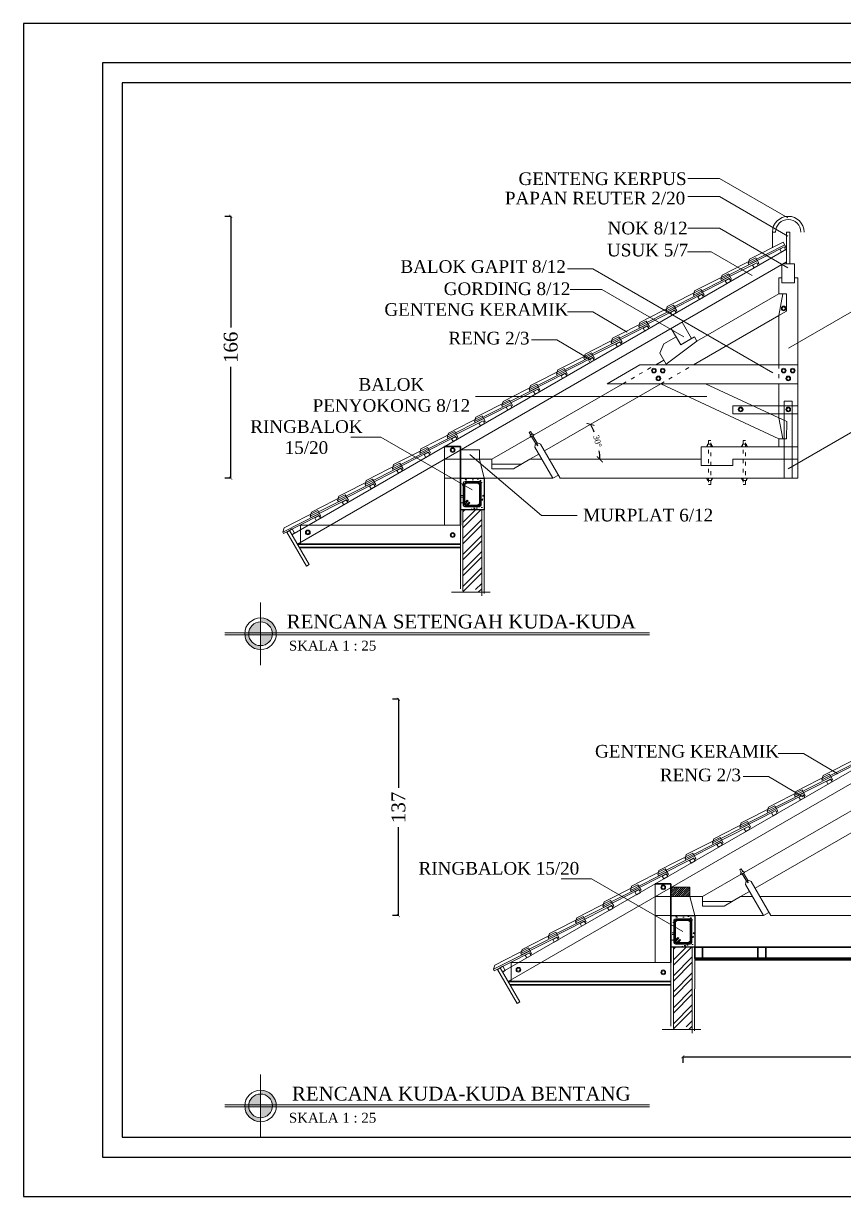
# Model space of a CAD drawing. Header units: millimetres. Extents: x -12161372 to 46643, y -9506984 to 15358.
# Drawn here: x 20638 to 22714, y -2444 to 526 of the extents above; entities that cross this region are included whole.
import ezdxf

# ---------------------------------------------------------------- set-up
doc = ezdxf.new("R2010")
doc.units = ezdxf.units.MM
doc.linetypes.add('ACAD_ISO03W100', pattern=[30, 12, -18])
doc.linetypes.add('ACAD_ISO10W100', pattern=[18, 12, -3, 0, -3])
for name, color, linetype, lineweight in [('atap', 220, 'Continuous', 0), ('dimensi', 50, 'Continuous', 5), ('dinding', 110, 'Continuous', 9), ('garis potongan', 3, 'ACAD_ISO10W100', 18), ('hatch', 7, 'Continuous', 5), ('kuda kuda', 7, 'Continuous', 30), ('Normalisasi', 7, 'Continuous', 0), ('plafond', 7, 'Continuous', 30), ('teks', 255, 'Continuous', 5)]:
    doc.layers.add(name, color=color, linetype=linetype, lineweight=lineweight)
doc.layers.add('balok', color=7, linetype='Continuous')
doc.layers.add('sloof', color=7, linetype='Continuous')
doc.styles.add('teks1', font='times.ttf', dxfattribs={"height": 35})
doc.styles.add('teks2', font='times.ttf', dxfattribs={"height": 15})
doc.styles.add('teks3', font='times.ttf', dxfattribs={"height": 25})
doc.styles.add('teks4', font='times.ttf', dxfattribs={"height": 8})
doc.linetypes.add('ZIGZAG', pattern='A,0.00254,-5.08,[131,ltypeshp.shx,S=5.08,R=0,X=-5.08,Y=0],-10.16,[131,ltypeshp.shx,S=5.08,R=180,X=5.08,Y=0],-5.08', length=20.32254)
doc.dimstyles.new('dimensi1', dxfattribs={"dimtxt": 35, "dimasz": 8, "dimexe": 15, "dimexo": 20, "dimgap": 15, "dimtad": 0, "dimdec": 0, "dimlfac": 0.25, "dimzin": 0, "dimdsep": 46, "dimtxsty": 'teks1', "dimblk": 'ARCHTICK', "dimcen": 0.09, "dimadec": 0, "dimazin": 0, "dimtfac": 1, "dimtdec": 0, "dimtix": 1, "dimtofl": 0, "dimtmove": 0, "dimatfit": 3, "dimldrblk": 'ARCHTICK', "dimfxl": 1, "dimfxlon": 1, "dimtolj": 1, "dimtzin": 0, "dimarcsym": 0})
doc.dimstyles.new('dimensi2', dxfattribs={"dimtxt": 15, "dimasz": 15, "dimexe": 10, "dimexo": 20, "dimgap": 10, "dimtad": 0, "dimdec": 0, "dimzin": 0, "dimdsep": 46, "dimtxsty": 'teks2', "dimblk": 'ARCHTICK', "dimcen": 0.09, "dimadec": 0, "dimazin": 0, "dimtfac": 1, "dimtdec": 0, "dimtix": 1, "dimtofl": 0, "dimtmove": 0, "dimatfit": 3, "dimldrblk": 'ARCHTICK', "dimfxl": 1, "dimfxlon": 1, "dimtolj": 1, "dimtzin": 0, "dimarcsym": 0})

# ---------------------------------------------------------------- blocks, each defined once
blk = doc.blocks.new('_ArchTick')
at = {"color": 0, "linetype": 'ByBlock', "const_width": 0.15}
blk.add_lwpolyline([(-0.5, -0.5), (0.5, 0.5)], dxfattribs=at)
blk = doc.blocks.new('*D573')
at = {"layer": 'Defpoints', "color": 0, "ltscale": 0.8, "transparency": 16777216}
for p in [(22307.3, -1732.8), (23507.3, -1732.8), (23507.3, -2090.3)]:
    blk.add_point(p, dxfattribs=at)
at = {"layer": 'dimensi', "color": 0, "lineweight": -2, "ltscale": 0.8, "transparency": 16777216}
for p, q in [((22307.3, -2089.3), (22307.3, -2105.3)), ((22307.3, -2090.3), (22855.5, -2090.3)), ((23507.3, -2090.3), (22959.1, -2090.3)), ((23507.3, -2089.3), (23507.3, -2105.3))]:
    blk.add_line(p, q, dxfattribs=at)
at = {"layer": 'dimensi', "color": 0, "lineweight": -2, "ltscale": 0.8, "transparency": 16777216, "xscale": 8, "yscale": 8, "zscale": 8, "rotation": 180}
blk.add_blockref('_ArchTick', (22307.3, -2090.3), dxfattribs=at)
at = {"layer": 'dimensi', "color": 0, "lineweight": -2, "ltscale": 0.8, "transparency": 16777216, "xscale": 8, "yscale": 8, "zscale": 8}
blk.add_blockref('_ArchTick', (23507.3, -2090.3), dxfattribs=at)
at = {"layer": 'dimensi', "color": 0, "ltscale": 0.8, "transparency": 16777216, "insert": (22907.3, -2090.3), "char_height": 35, "attachment_point": 5, "style": 'teks1'}
blk.add_mtext('\\A1;300', dxfattribs=at)
blk = doc.blocks.new('*D574')
at = {"layer": 'Defpoints', "color": 0, "ltscale": 0.8, "transparency": 16777216}
for p in [(21587.5, -1185.2), (22907.3, -1185.2), (22277.3, -1732.8)]:
    blk.add_point(p, dxfattribs=at)
at = {"layer": 'dimensi', "color": 0, "lineweight": -2, "ltscale": 0.8, "transparency": 16777216}
for p, q in [((21588.5, -1185.2), (21572.5, -1185.2)), ((21587.5, -1185.2), (21587.5, -1409.4)), ((21587.5, -1732.8), (21587.5, -1508.6)), ((21588.5, -1732.8), (21572.5, -1732.8))]:
    blk.add_line(p, q, dxfattribs=at)
at = {"layer": 'dimensi', "color": 0, "lineweight": -2, "ltscale": 0.8, "transparency": 16777216, "xscale": 8, "yscale": 8, "zscale": 8}
for p, rotation in [((21587.5, -1185.2), 90), ((21587.5, -1732.8), 270)]:
    blk.add_blockref('_ArchTick', p, dxfattribs=dict(at, rotation=rotation))
at = {"layer": 'dimensi', "color": 0, "ltscale": 0.8, "transparency": 16777216, "insert": (21587.5, -1459), "char_height": 35, "attachment_point": 5, "rotation": 90, "style": 'teks1'}
blk.add_mtext('\\A1;137', dxfattribs=at)
blk = doc.blocks.new('*D576')
at = {"layer": 'balok', "color": 0, "lineweight": -2, "ltscale": 0.8, "transparency": 16777216}
for p, q in [((21163.8, 37.5), (21147.8, 37.5)), ((21162.8, 37.5), (21162.8, -244.3)), ((21162.8, -625.6), (21162.8, -343.8)), ((21163.8, -625.6), (21147.8, -625.6))]:
    blk.add_line(p, q, dxfattribs=at)
at = {"layer": 'Defpoints', "color": 0, "ltscale": 0.8, "transparency": 16777216}
for p in [(21162.8, 37.5), (22574.1, 37.5), (21804.1, -625.6)]:
    blk.add_point(p, dxfattribs=at)
at = {"layer": 'balok', "color": 0, "lineweight": -2, "ltscale": 0.8, "transparency": 16777216, "xscale": 8, "yscale": 8, "zscale": 8}
for p, rotation in [((21162.8, 37.5), 90), ((21162.8, -625.6), 270)]:
    blk.add_blockref('_ArchTick', p, dxfattribs=dict(at, rotation=rotation))
at = {"layer": 'balok', "color": 0, "ltscale": 0.8, "transparency": 16777216, "insert": (21162.8, -294.1), "char_height": 35, "attachment_point": 5, "rotation": 90, "style": 'teks1'}
blk.add_mtext('\\A1;166', dxfattribs=at)
blk = doc.blocks.new('*D572')
at = {"layer": 'atap', "color": 0, "lineweight": -2, "ltscale": 0.8, "transparency": 16777216}
for start, end in [(22.9457, 30), (0, 7.0543)]:
    blk.add_arc((21920.1, -577.6), 177.1, start, end, dxfattribs=at)
at = {"layer": 'Defpoints', "color": 0, "ltscale": 0.8, "transparency": 16777216}
for p in [(22251.4, -386.4), (21956.9, -556.4), (22094.5, -546.9), (21969.1, -577.6), (22354.1, -577.6)]:
    blk.add_point(p, dxfattribs=at)
at = {"layer": 'atap', "color": 0, "lineweight": -2, "ltscale": 0.8, "transparency": 16777216, "xscale": 15, "yscale": 15, "zscale": 15}
for p, rotation in [((22073.5, -489.1), 120.0000000000049), ((22097.2, -577.6), 270.0000000000001)]:
    blk.add_blockref('_ArchTick', p, dxfattribs=dict(at, rotation=rotation))
at = {"layer": 'atap', "color": 0, "ltscale": 0.8, "transparency": 16777216, "insert": (22091.2, -531.8), "char_height": 15, "attachment_point": 5, "rotation": 285, "style": 'teks2'}
blk.add_mtext('\\A1;30°', dxfattribs=at)

msp = doc.modelspace()

# ---------------------------------------------------------------- hatches: boundary and pattern name
at = {"layer": 'hatch'}
h = msp.add_hatch(dxfattribs=at)
h.set_pattern_fill('AR-CONC', color=256, scale=0.2)
h.set_pattern_definition([(50, (3908.29, -459.33), (36.436934, -3.187817), [3.81, -41.91]), (355, (3908.29, -459.33), (-7.048684, 38.21137), [3.048, -33.52812]), (100.45144, (3911.326, -459.596), (29.38825, 35.02355), [3.238, -35.61805]), (46.1842, (3908.29, -449.17), (54.21581, -8.40847), [5.715, -62.865]), (96.63556, (3912.81, -449.87), (47.48083, 49.48522), [4.857, -53.42712]), (351.18415, (3908.29, -449.17), (47.48083, 49.48522), [4.572, -50.29195]), (21, (3913.37, -451.71), (30.32288, -20.45304), [3.81, -41.91]), (326, (3913.37, -451.71), (12.360406, 36.83759), [3.048, -33.528]), (71.45144, (3915.897, -453.415), (42.683284, 16.384554), [3.238, -35.61799]), (37.5, (3908.29, -459.331), (0.617721, 16.911008), [0, -33.1216, 0, -34.036, 0, -33.655]), (7.5, (3908.29, -459.33), (13.363933, 20.036115), [0, -19.4056, 0, -32.3596, 0, -12.827]), (327.5, (3896.962, -459.331), (27.118119, -1.145749), [0, -12.7, 0, -39.624, 0, -52.578]), (317.5, (3891.882, -459.33), (29.625836, 5.085298), [0, -16.51, 0, -26.3144, 0, -37.338])])
h.paths.add_polyline_path([(21789.696, -638.629, 1), (21792.896, -638.629, 1)], flags=0)
h.paths.add_polyline_path([(21804.137, -625.64), (21744.137, -625.64), (21744.137, -705.64), (21804.137, -705.64)])
h.paths.add_polyline_path([(21796.137, -693.64, -0.41421356), (21792.137, -697.64), (21756.137, -697.64, -0.41421356), (21752.137, -693.64), (21752.137, -637.64, -0.41421356), (21756.137, -633.64), (21792.137, -633.64, -0.41421356), (21796.137, -637.64)], flags=16)
h.paths.add_polyline_path([(21758.577, -692.651, 1), (21755.377, -692.651, 1)], flags=0)
at = {"layer": 'hatch', "ltscale": 0.8}
h = msp.add_hatch(dxfattribs=at)
h.set_pattern_fill('ANSI32', color=256, scale=3)
h.set_pattern_definition([(45, (16155.516, -36600.298), (-20.205576, 20.205576), []), (45, (16168.986, -36600.298), (-20.205576, 20.205576), [])])
h.paths.add_polyline_path([(21798.137, -705.64), (21750.137, -705.64), (21750.137, -911.539), (21752.437, -913.834), (21770.732, -913.834), (21779.888, -904.681), (21789.028, -913.834), (21798.137, -913.834)])
h = msp.add_hatch(color=256, dxfattribs=at)
h.dxf.hatch_style = 1
h.paths.add_polyline_path([(21238.191, -989.393, 0.38998328), (21208.295, -1016.893), (21238.191, -1016.893)])
h.paths.add_polyline_path([(21238.191, -1021.893), (21238.191, -1016.893), (21208.295, -1016.893, 0.02086055), (21208.191, -1019.393, 0.02086055), (21208.295, -1021.893)])
h.paths.add_polyline_path([(21238.191, -1016.893), (21238.191, -1021.893), (21268.086, -1021.893, 0.02086055), (21268.191, -1019.393, 0.02086055), (21268.086, -1016.893)])
h.paths.add_polyline_path([(21238.191, -1021.893), (21238.191, -1049.393, 0.38998328), (21268.086, -1021.893)])
h.paths.add_polyline_path([(21238.191, -979.393), (21238.191, -989.393, -0.38998328), (21268.086, -1016.893), (21278.113, -1016.893, 0.39601219)])
h.paths.add_polyline_path([(21278.113, -1021.893, 0.01563646), (21278.191, -1019.393, 0.01563646), (21278.113, -1016.893), (21268.086, -1016.893, -0.02086055), (21268.191, -1019.393, -0.02086055), (21268.086, -1021.893)])
h.paths.add_polyline_path([(21208.295, -1021.893), (21198.269, -1021.893, 0.39601219), (21238.191, -1059.393), (21238.191, -1049.393, -0.38998328)])
h.paths.add_polyline_path([(21198.269, -1016.893, 0.01563646), (21198.191, -1019.393, 0.01563646), (21198.269, -1021.893), (21208.295, -1021.893, -0.02086055), (21208.191, -1019.393, -0.02086055), (21208.295, -1016.893)])
h = msp.add_hatch(dxfattribs=at)
h.set_pattern_fill('ANSI31', color=256, scale=1.2)
h.set_pattern_definition([(45, (17666.5867, -30125.2214), (-2.69407684, 2.69407684), [])])
h.paths.add_polyline_path([(22325.312, -1660.846), (22278.9, -1660.846), (22277.312, -1661.762), (22277.312, -1684.846), (22325.312, -1684.846)])
h.paths.add_polyline_path([(22923.312, -1307.269), (22919.657, -1305.159), (22894.967, -1305.159), (22891.312, -1307.269), (22891.312, -1353.159), (22923.312, -1353.159)])
h.paths.add_polyline_path([(22911.312, -1225.159), (22903.312, -1225.159), (22903.312, -1305.159), (22911.312, -1305.159)])
h.paths.add_polyline_path([(23489.312, -1660.846), (23489.312, -1684.846), (23537.312, -1684.846), (23537.312, -1661.762), (23535.724, -1660.846)])
at = {"layer": 'hatch'}
h = msp.add_hatch(dxfattribs=at)
h.set_pattern_fill('AR-CONC', color=256, scale=0.2)
h.set_pattern_definition([(50, (4441.465, -1566.536), (36.436934, -3.187817), [3.81, -41.91]), (355, (4441.465, -1566.536), (-7.048684, 38.21137), [3.048, -33.52812]), (100.45144, (4444.5, -1566.802), (29.38825, 35.02355), [3.238, -35.61805]), (46.1842, (4441.465, -1556.376), (54.21581, -8.40847), [5.715, -62.865]), (96.63556, (4445.983, -1557.077), (47.48083, 49.48522), [4.857, -53.42712]), (351.18415, (4441.465, -1556.376), (47.48083, 49.48522), [4.572, -50.29195]), (21, (4446.545, -1558.916), (30.32288, -20.45304), [3.81, -41.91]), (326, (4446.545, -1558.916), (12.360406, 36.83759), [3.048, -33.528]), (71.45144, (4449.072, -1560.62), (42.683284, 16.384554), [3.238, -35.61799]), (37.5, (4441.465, -1566.536), (0.617721, 16.911008), [0, -33.1216, 0, -34.036, 0, -33.655]), (7.5, (4441.465, -1566.536), (13.363933, 20.036115), [0, -19.4056, 0, -32.3596, 0, -12.827]), (327.5, (4430.137, -1566.536), (27.118119, -1.145749), [0, -12.7, 0, -39.624, 0, -52.578]), (317.5, (4425.057, -1566.536), (29.625836, 5.085298), [0, -16.51, 0, -26.3144, 0, -37.338])])
h.paths.add_polyline_path([(22322.871, -1745.834, 1), (22326.071, -1745.834, 1)], flags=0)
h.paths.add_polyline_path([(22337.312, -1732.846), (22277.312, -1732.846), (22277.312, -1812.846), (22337.312, -1812.846)])
h.paths.add_polyline_path([(22329.312, -1800.846, -0.41421356), (22325.312, -1804.846), (22289.312, -1804.846, -0.41421356), (22285.312, -1800.846), (22285.312, -1744.846, -0.41421356), (22289.312, -1740.846), (22325.312, -1740.846, -0.41421356), (22329.312, -1744.846)], flags=16)
h.paths.add_polyline_path([(22291.752, -1799.857, 1), (22288.552, -1799.857, 1)], flags=0)
at = {"layer": 'hatch', "ltscale": 0.8}
h = msp.add_hatch(dxfattribs=at)
h.set_pattern_fill('ANSI32', color=256, scale=3)
h.set_pattern_definition([(45, (16688.69, -37707.503), (-20.205576, 20.205576), []), (45, (16702.16, -37707.503), (-20.205576, 20.205576), [])])
h.paths.add_polyline_path([(22331.312, -1812.846), (22283.312, -1812.846), (22283.312, -2018.744), (22285.612, -2021.039), (22303.907, -2021.039), (22313.063, -2011.886), (22322.203, -2021.039), (22331.312, -2021.039)])
h = msp.add_hatch(color=256, dxfattribs=at)
h.dxf.hatch_style = 1
h.paths.add_polyline_path([(21238.191, -2184.657, 0.38998328), (21208.295, -2212.157), (21238.191, -2212.157)])
h.paths.add_polyline_path([(21238.191, -2217.157), (21238.191, -2212.157), (21208.295, -2212.157, 0.02086055), (21208.191, -2214.657, 0.02086055), (21208.295, -2217.157)])
h.paths.add_polyline_path([(21238.191, -2212.157), (21238.191, -2217.157), (21268.086, -2217.157, 0.02086055), (21268.191, -2214.657, 0.02086055), (21268.086, -2212.157)])
h.paths.add_polyline_path([(21238.191, -2217.157), (21238.191, -2244.657, 0.38998328), (21268.086, -2217.157)])
h.paths.add_polyline_path([(21238.191, -2174.657), (21238.191, -2184.657, -0.38998328), (21268.086, -2212.157), (21278.113, -2212.157, 0.39601219)])
h.paths.add_polyline_path([(21278.113, -2217.157, 0.01563646), (21278.191, -2214.657, 0.01563646), (21278.113, -2212.157), (21268.086, -2212.157, -0.02086055), (21268.191, -2214.657, -0.02086055), (21268.086, -2217.157)])
h.paths.add_polyline_path([(21208.295, -2217.157), (21198.269, -2217.157, 0.39601219), (21238.191, -2254.657), (21238.191, -2244.657, -0.38998328)])
h.paths.add_polyline_path([(21198.269, -2212.157, 0.01563646), (21198.191, -2214.657, 0.01563646), (21198.269, -2217.157), (21208.295, -2217.157, -0.02086055), (21208.191, -2214.657, -0.02086055), (21208.295, -2212.157)])

# ---------------------------------------------------------------- linework, layer by layer
for points in [[(20638.008, -2444.157), (24838.008, -2444.157), (24838.008, 525.843), (20638.008, 525.843)], [(20838.008, -2344.157), (24738.008, -2344.157), (24738.008, 425.843), (20838.008, 425.843)], [(20888.008, -2294.157), (24138.008, -2294.157), (24138.008, 375.843), (20888.008, 375.843)]]:
    msp.add_lwpolyline(points, close=True)
at = {"layer": 'atap', "ltscale": 0.8}
for p, q in [((22598.137, -118.484), (22590.137, -118.484)), ((22590.137, -118.484), (22590.137, -130.484)), ((22598.137, -625.64), (22598.137, -118.484)), ((22590.137, -130.484), (22574.137, -130.484)), ((22550.137, -525.64), (22251.446, -386.359)), ((22550.137, -472.678), (22365.024, -386.359)), ((22550.137, -472.678), (22560.137, -525.64)), ((21704.137, -744.706), (21704.137, -545.32)), ((21339.651, -744.706), (21744.137, -744.706)), ((21339.651, -744.706), (21339.651, -792.706)), ((21339.651, -792.706), (21744.137, -792.706)), ((22237.312, -1851.911), (22237.312, -1652.525)), ((21872.826, -1851.911), (22277.312, -1851.911)), ((21872.826, -1851.911), (21872.826, -1899.911)), ((21872.826, -1899.911), (22277.312, -1899.911))]:
    msp.add_line(p, q, dxfattribs=at)
at = {"layer": 'atap', "linetype": 'ACAD_ISO03W100', "ltscale": 0.8}
for p, q in [((22155.446, -386.359), (22238.585, -338.359)), ((22251.446, -386.359), (22334.585, -338.359)), ((22550.137, -338.359), (22550.137, -386.359))]:
    msp.add_line(p, q, dxfattribs=at)
at = {"layer": 'atap', "ltscale": 0.8}
for points in [[(22550.137, -338.359), (22550.137, -213.909), (22570.137, -202.362), (22570.137, -158.484), (22550.137, -158.484), (22550.137, -118.484), (22558.137, -118.484), (22558.137, -130.484), (22574.137, -130.484)], [(22598.137, -338.359), (22198.585, -338.359), (22115.446, -386.359), (22598.137, -386.359)], [(22550.137, -545.64), (22550.137, -525.64), (22570.137, -525.64), (22570.423, -482.137), (22550.137, -472.678), (22550.137, -386.359)], [(22598.137, -545.64), (22354.137, -545.64), (22354.137, -593.64), (22434.137, -593.64), (22434.137, -577.64), (22598.137, -577.64)]]:
    msp.add_lwpolyline(points, dxfattribs=at)
for points in [[(22277.887, -246.385), (22305.6, -230.385), (22329.6, -271.955), (22301.887, -287.955)], [(22258.955, -285.568), (22290.132, -267.568), (22301.887, -287.955), (22336.528, -267.955), (22342.528, -278.347), (22265.376, -336.89), (22249.39, -309.026)], [(22598.137, -462.137), (22434.137, -462.137), (22434.137, -442.137), (22598.137, -442.137)], [(22564.137, -430.137), (22584.137, -430.137), (22584.137, -625.64), (22564.137, -625.64)], [(22380.137, -539.64), (22370.137, -539.64), (22370.137, -543.64), (22368.137, -543.64), (22368.137, -545.64), (22382.137, -545.64), (22382.137, -543.64), (22380.137, -543.64)], [(22468.137, -539.64), (22458.137, -539.64), (22458.137, -543.64), (22456.137, -543.64), (22456.137, -545.64), (22470.137, -545.64), (22470.137, -543.64), (22468.137, -543.64)], [(22380.137, -631.64), (22370.137, -631.64), (22370.137, -627.64), (22368.137, -627.64), (22368.137, -625.64), (22382.137, -625.64), (22382.137, -627.64), (22380.137, -627.64)], [(22468.137, -631.64), (22458.137, -631.64), (22458.137, -627.64), (22456.137, -627.64), (22456.137, -625.64), (22470.137, -625.64), (22470.137, -627.64), (22468.137, -627.64)]]:
    msp.add_lwpolyline(points, close=True, dxfattribs=at)
at = {"layer": 'atap', "linetype": 'ACAD_ISO03W100', "ltscale": 0.8}
for points in [[(22378.137, -529.64), (22372.137, -529.64), (22372.137, -641.64), (22378.137, -641.64)], [(22466.137, -529.64), (22460.137, -529.64), (22460.137, -641.64), (22466.137, -641.64)]]:
    msp.add_lwpolyline(points, close=True, dxfattribs=at)
at = {"layer": 'atap', "ltscale": 0.8}
for centre, radius in [((22562.7, -195.708), 6), ((22562.7, -195.708), 4), ((22234.102, -353.104), 6), ((22234.102, -353.104), 4), ((22256.566, -353.104), 6), ((22256.566, -353.104), 4), ((22562.7, -353.104), 6), ((22562.7, -353.104), 4), ((22585.573, -353.104), 6), ((22585.573, -353.104), 4), ((22245.539, -372.977), 6), ((22245.539, -372.977), 4), ((22574.137, -372.977), 6), ((22574.137, -372.977), 4), ((22453.693, -451.475), 6), ((22574.137, -451.475), 6), ((22453.693, -451.475), 4), ((22574.137, -451.475), 4), ((21724.565, -554.21), 6), ((21724.565, -554.21), 4), ((21357.972, -762.773), 6), ((21357.972, -762.773), 4), ((21724.565, -769.362), 6), ((21724.565, -769.362), 4), ((22257.74, -1661.415), 6), ((22257.74, -1661.415), 4), ((21891.147, -1869.978), 6), ((21891.147, -1869.978), 4), ((22257.74, -1876.567), 6), ((22257.74, -1876.567), 4)]:
    msp.add_circle(centre, radius, dxfattribs=at)
at = {"layer": 'dinding', "ltscale": 0.8}
for p, q in [((22534.137, -2.484), (22534.137, -41.948)), ((22542.137, -2.484), (22534.137, -2.484)), ((22570.137, -45.334), (21317.651, -768.457)), ((22570.137, -77.666), (21331.651, -792.706)), ((22342.528, -278.347), (22550.137, -158.484)), ((22560.137, -158.484), (22550.137, -213.909)), ((22550.137, -213.909), (22334.585, -338.359)), ((22238.585, -338.359), (22259.343, -326.374)), ((21824.137, -577.64), (22155.446, -386.359)), ((22251.446, -386.359), (21956.886, -556.423)), ((21933.03, -547.102), (21934.226, -537.174)), ((21978.373, -625.64), (21933.03, -547.102)), ((21934.226, -537.174), (21939.958, -543.102)), ((21939.958, -543.102), (21937.69, -535.174)), ((21937.69, -535.174), (21946.886, -539.102)), ((21946.886, -539.102), (21996.849, -625.64)), ((21744.137, -577.64), (21744.137, -625.64)), ((21792.137, -577.64), (21804.137, -625.64)), ((21824.137, -589.64), (21899.352, -589.64)), ((21943.03, -564.423), (21920.137, -577.64)), ((21992.23, -617.64), (21978.373, -625.64)), ((22903.312, -1268.01), (21850.826, -1875.663)), ((22903.312, -1300.341), (21864.826, -1899.911)), ((22357.312, -1684.846), (22883.312, -1381.159)), ((22883.312, -1436.585), (22490.061, -1663.628)), ((22466.205, -1654.308), (22467.401, -1644.38)), ((22511.548, -1732.846), (22466.205, -1654.308)), ((22467.401, -1644.38), (22473.133, -1650.308)), ((22473.133, -1650.308), (22470.865, -1642.38)), ((22470.865, -1642.38), (22480.061, -1646.308)), ((22480.061, -1646.308), (22530.024, -1732.846)), ((22277.312, -1684.846), (22277.312, -1732.846)), ((22325.312, -1684.846), (22337.312, -1732.846)), ((22476.205, -1671.628), (22453.312, -1684.846)), ((22357.312, -1696.846), (22432.527, -1696.846)), ((22525.405, -1724.846), (22511.548, -1732.846))]:
    msp.add_line(p, q, dxfattribs=at)
at = {"layer": 'dinding'}
for p, q in [((21744.137, -905.57), (21744.137, -705.64)), ((21750.137, -705.64), (21750.137, -911.539)), ((21798.137, -705.64), (21798.137, -922.954)), ((21803.943, -917.215), (21804.137, -705.64)), ((22277.312, -2012.775), (22277.312, -1812.846)), ((22283.312, -1812.846), (22283.312, -2018.744)), ((22331.312, -1812.846), (22331.312, -2030.16)), ((22337.118, -2024.421), (22337.312, -1812.846))]:
    msp.add_line(p, q, dxfattribs=at)
at = {"layer": 'dinding', "ltscale": 0.8}
for points in [[(22565.157, -34.589), (22472.674, -81.711), (22474.49, -85.275), (22563.591, -39.876), (22565.591, -43.34), (22569.055, -41.34), (22561.151, -27.651), (22475.797, -71.141), (22472.674, -81.711)], [(22495.875, -74.589), (22403.392, -121.711), (22405.208, -125.275), (22494.309, -79.876), (22496.309, -83.34), (22499.773, -81.34), (22491.869, -67.651), (22406.515, -111.141), (22403.392, -121.711)], [(22590.137, -82.484), (22590.137, -130.484), (22558.137, -130.484), (22558.137, -84.594)], [(22558.137, -84.594), (22558.137, -130.484), (22590.137, -130.484), (22590.137, -84.594)], [(22590.137, -82.484), (22561.792, -82.484)], [(22561.792, -82.484), (22590.137, -82.484)], [(22426.593, -114.589), (22334.11, -161.711), (22335.926, -165.275), (22425.027, -119.876), (22427.027, -123.34), (22430.491, -121.34), (22422.587, -107.651), (22337.233, -151.141), (22334.11, -161.711)], [(22357.311, -154.589), (22264.828, -201.711), (22266.644, -205.275), (22355.745, -159.876), (22357.745, -163.34), (22361.209, -161.34), (22353.305, -147.651), (22267.95, -191.141), (22264.828, -201.711)], [(22288.029, -194.589), (22195.546, -241.711), (22197.362, -245.275), (22286.463, -199.876), (22288.463, -203.34), (22291.927, -201.34), (22284.023, -187.651), (22198.668, -231.141), (22195.546, -241.711)], [(22218.747, -234.589), (22126.264, -281.711), (22128.08, -285.275), (22217.18, -239.876), (22219.18, -243.34), (22222.645, -241.34), (22214.741, -227.651), (22129.386, -271.141), (22126.264, -281.711)], [(22149.465, -274.589), (22056.982, -321.711), (22058.798, -325.275), (22147.898, -279.876), (22149.898, -283.34), (22153.363, -281.34), (22145.459, -267.651), (22060.104, -311.141), (22056.982, -321.711)], [(22080.183, -314.589), (21987.7, -361.711), (21989.516, -365.275), (22078.616, -319.876), (22080.616, -323.34), (22084.081, -321.34), (22076.177, -307.651), (21990.822, -351.141), (21987.7, -361.711)], [(22010.901, -354.589), (21918.418, -401.711), (21920.234, -405.275), (22009.334, -359.876), (22011.334, -363.34), (22014.798, -361.34), (22006.895, -347.651), (21921.54, -391.141), (21918.418, -401.711)], [(21941.619, -394.589), (21849.136, -441.711), (21850.952, -445.275), (21940.052, -399.876), (21942.052, -403.34), (21945.516, -401.34), (21937.613, -387.651), (21852.258, -431.141), (21849.136, -441.711)], [(21872.336, -434.589), (21779.854, -481.711), (21781.67, -485.275), (21870.77, -439.876), (21872.77, -443.34), (21876.234, -441.34), (21868.331, -427.651), (21782.976, -471.141), (21779.854, -481.711)], [(21803.054, -474.589), (21710.572, -521.711), (21712.388, -525.275), (21801.488, -479.876), (21803.488, -483.34), (21806.952, -481.34), (21799.049, -467.651), (21713.694, -511.141), (21710.572, -521.711)], [(21733.772, -514.589), (21641.29, -561.711), (21643.106, -565.275), (21732.206, -519.876), (21734.206, -523.34), (21737.67, -521.34), (21729.767, -507.651), (21644.412, -551.141), (21641.29, -561.711)], [(21925.69, -514.39), (21921.69, -507.461), (21918.226, -509.461), (21922.226, -516.39)], [(21924.226, -519.854), (21934.226, -537.174)], [(21937.69, -535.174), (21927.69, -517.854)], [(21664.49, -554.589), (21572.008, -601.711), (21573.824, -605.275), (21662.924, -559.876), (21664.924, -563.34), (21668.388, -561.34), (21660.485, -547.651), (21575.13, -591.141), (21572.008, -601.711)], [(21595.208, -594.589), (21502.726, -641.711), (21504.542, -645.275), (21593.642, -599.876), (21595.642, -603.34), (21599.106, -601.34), (21591.203, -587.651), (21505.848, -631.141), (21502.726, -641.711)], [(21950.661, -577.64), (21920.137, -577.64), (21878.568, -601.64), (21824.137, -601.64), (21824.137, -577.64), (21704.137, -577.64), (21704.137, -625.64), (21978.373, -625.64)], [(22354.137, -577.64), (21969.136, -577.64)], [(21525.926, -634.589), (21433.444, -681.711), (21435.26, -685.275), (21524.36, -639.876), (21526.36, -643.34), (21529.824, -641.34), (21521.921, -627.651), (21436.566, -671.141), (21433.444, -681.711)], [(21996.849, -625.64), (22598.137, -625.64)], [(21456.644, -674.589), (21364.162, -721.711), (21365.977, -725.275), (21455.078, -679.876), (21457.078, -683.34), (21460.542, -681.34), (21452.639, -667.651), (21367.284, -711.141), (21364.162, -721.711)], [(21387.362, -714.589), (21294.879, -761.711), (21296.695, -765.275), (21385.796, -719.876), (21387.796, -723.34), (21391.26, -721.34), (21383.357, -707.651), (21298.002, -751.141), (21294.879, -761.711)], [(22751.922, -1341.794), (22659.439, -1388.916), (22661.255, -1392.48), (22750.356, -1347.081), (22752.356, -1350.545), (22755.82, -1348.545), (22747.916, -1334.856), (22662.561, -1378.347), (22659.439, -1388.916)], [(22682.64, -1381.794), (22590.157, -1428.916), (22591.973, -1432.48), (22681.073, -1387.081), (22683.073, -1390.545), (22686.538, -1388.545), (22678.634, -1374.856), (22593.279, -1418.347), (22590.157, -1428.916)], [(22613.358, -1421.794), (22520.875, -1468.916), (22522.691, -1472.48), (22611.791, -1427.081), (22613.791, -1430.545), (22617.256, -1428.545), (22609.352, -1414.856), (22523.997, -1458.347), (22520.875, -1468.916)], [(22544.076, -1461.794), (22451.593, -1508.916), (22453.409, -1512.48), (22542.509, -1467.081), (22544.509, -1470.545), (22547.974, -1468.545), (22540.07, -1454.856), (22454.715, -1498.347), (22451.593, -1508.916)], [(22474.794, -1501.794), (22382.311, -1548.916), (22384.127, -1552.48), (22473.227, -1507.081), (22475.227, -1510.545), (22478.691, -1508.545), (22470.788, -1494.856), (22385.433, -1538.347), (22382.311, -1548.916)], [(22405.512, -1541.794), (22313.029, -1588.916), (22314.845, -1592.48), (22403.945, -1547.081), (22405.945, -1550.545), (22409.409, -1548.545), (22401.506, -1534.856), (22316.151, -1578.347), (22313.029, -1588.916)], [(22336.229, -1581.794), (22243.747, -1628.916), (22245.563, -1632.48), (22334.663, -1587.081), (22336.663, -1590.545), (22340.127, -1588.545), (22332.224, -1574.856), (22246.869, -1618.347), (22243.747, -1628.916)], [(22266.947, -1621.794), (22174.465, -1668.916), (22176.281, -1672.48), (22265.381, -1627.081), (22267.381, -1630.545), (22270.845, -1628.545), (22262.942, -1614.856), (22177.587, -1658.347), (22174.465, -1668.916)], [(22458.865, -1621.595), (22454.865, -1614.667), (22451.401, -1616.667), (22455.401, -1623.595)], [(22457.401, -1627.059), (22467.401, -1644.38)], [(22470.865, -1642.38), (22460.865, -1625.059)], [(22197.665, -1661.794), (22105.183, -1708.916), (22106.999, -1712.48), (22196.099, -1667.081), (22198.099, -1670.545), (22201.563, -1668.545), (22193.66, -1654.856), (22108.305, -1698.347), (22105.183, -1708.916)], [(22483.836, -1684.846), (22453.312, -1684.846), (22411.743, -1708.846), (22357.312, -1708.846), (22357.312, -1684.846), (22237.312, -1684.846), (22237.312, -1732.846), (22511.548, -1732.846)], [(22907.312, -1684.846), (22502.311, -1684.846)], [(22128.383, -1701.794), (22035.901, -1748.916), (22037.717, -1752.48), (22126.817, -1707.081), (22128.817, -1710.545), (22132.281, -1708.545), (22124.378, -1694.856), (22039.023, -1738.347), (22035.901, -1748.916)], [(22059.101, -1741.794), (21966.619, -1788.916), (21968.435, -1792.48), (22057.535, -1747.081), (22059.535, -1750.545), (22062.999, -1748.545), (22055.096, -1734.856), (21969.741, -1778.347), (21966.619, -1788.916)], [(22530.024, -1732.846), (22907.312, -1732.846)], [(21989.819, -1781.794), (21897.337, -1828.916), (21899.152, -1832.48), (21988.253, -1787.081), (21990.253, -1790.545), (21993.717, -1788.545), (21985.814, -1774.856), (21900.459, -1818.347), (21897.337, -1828.916)], [(21920.537, -1821.794), (21828.055, -1868.916), (21829.87, -1872.48), (21918.971, -1827.081), (21920.971, -1830.545), (21924.435, -1828.545), (21916.532, -1814.856), (21831.177, -1858.347), (21828.055, -1868.916)]]:
    msp.add_lwpolyline(points, dxfattribs=at)
for points in [[(22570.137, -2.484), (22578.137, -2.484), (22578.137, -82.484), (22570.137, -82.484)], [(22578.137, -2.484), (22570.137, -2.484), (22570.137, -82.484), (22578.137, -82.484)], [(22578.137, -2.484), (22570.137, -2.484), (22570.137, -82.484), (22578.137, -82.484)], [(22570.137, -2.484), (22578.137, -2.484), (22578.137, -82.484), (22570.137, -82.484)], [(22563.591, -39.876), (22553.198, -45.876), (22557.198, -52.804), (22567.591, -46.804)], [(22494.309, -79.876), (22483.916, -85.876), (22487.916, -92.804), (22498.309, -86.804)], [(22425.027, -119.876), (22414.634, -125.876), (22418.634, -132.804), (22429.027, -126.804)], [(22355.745, -159.876), (22345.352, -165.876), (22349.352, -172.804), (22359.745, -166.804)], [(22286.463, -199.876), (22276.07, -205.876), (22280.07, -212.804), (22290.463, -206.804)], [(22217.18, -239.876), (22206.788, -245.876), (22210.788, -252.804), (22221.18, -246.804)], [(22147.898, -279.876), (22137.506, -285.876), (22141.506, -292.804), (22151.898, -286.804)], [(22078.616, -319.876), (22068.224, -325.876), (22072.224, -332.804), (22082.616, -326.804)], [(22009.334, -359.876), (21998.942, -365.876), (22002.942, -372.804), (22013.334, -366.804)], [(21940.052, -399.876), (21929.66, -405.876), (21933.66, -412.804), (21944.052, -406.804)], [(21870.77, -439.876), (21860.378, -445.876), (21864.378, -452.804), (21874.77, -446.804)], [(21801.488, -479.876), (21791.096, -485.876), (21795.096, -492.804), (21805.488, -486.804)], [(21732.206, -519.876), (21721.814, -525.876), (21725.814, -532.804), (21736.206, -526.804)], [(21930.461, -516.254), (21921.455, -521.454), (21920.455, -519.722), (21921.494, -519.122), (21920.494, -517.39), (21927.422, -513.39), (21928.422, -515.122), (21929.461, -514.522)], [(21662.924, -559.876), (21652.532, -565.876), (21656.532, -572.804), (21666.924, -566.804)], [(21744.137, -577.64), (21792.137, -577.64), (21792.137, -553.64), (21744.137, -553.64)], [(21593.642, -599.876), (21583.25, -605.876), (21587.25, -612.804), (21597.642, -606.804)], [(21524.36, -639.876), (21513.968, -645.876), (21517.968, -652.804), (21528.36, -646.804)], [(21455.078, -679.876), (21444.686, -685.876), (21448.686, -692.804), (21459.078, -686.804)], [(21385.796, -719.876), (21375.404, -725.876), (21379.404, -732.804), (21389.796, -726.804)], [(21311.468, -757.748), (21304.54, -761.748), (21354.54, -848.351), (21361.468, -844.351)], [(21318.562, -754.075), (21311.634, -758.075), (21317.634, -768.467), (21324.562, -764.467)], [(22681.073, -1387.081), (22670.681, -1393.081), (22674.681, -1400.01), (22685.073, -1394.01)], [(22611.791, -1427.081), (22601.399, -1433.081), (22605.399, -1440.01), (22615.791, -1434.01)], [(22542.509, -1467.081), (22532.117, -1473.081), (22536.117, -1480.01), (22546.509, -1474.01)], [(22473.227, -1507.081), (22462.835, -1513.081), (22466.835, -1520.01), (22477.227, -1514.01)], [(22403.945, -1547.081), (22393.553, -1553.081), (22397.553, -1560.01), (22407.945, -1554.01)], [(22334.663, -1587.081), (22324.271, -1593.081), (22328.271, -1600.01), (22338.663, -1594.01)], [(22265.381, -1627.081), (22254.989, -1633.081), (22258.989, -1640.01), (22269.381, -1634.01)], [(22463.636, -1623.459), (22454.63, -1628.659), (22453.63, -1626.927), (22454.669, -1626.327), (22453.669, -1624.595), (22460.597, -1620.595), (22461.597, -1622.327), (22462.636, -1621.727)], [(22277.312, -1684.846), (22325.312, -1684.846), (22325.312, -1660.846), (22277.312, -1660.846)], [(22196.099, -1667.081), (22185.707, -1673.081), (22189.707, -1680.01), (22200.099, -1674.01)], [(22126.817, -1707.081), (22116.425, -1713.081), (22120.425, -1720.01), (22130.817, -1714.01)], [(22057.535, -1747.081), (22047.143, -1753.081), (22051.143, -1760.01), (22061.535, -1754.01)], [(21988.253, -1787.081), (21977.861, -1793.081), (21981.861, -1800.01), (21992.253, -1794.01)], [(21918.971, -1827.081), (21908.579, -1833.081), (21912.579, -1840.01), (21922.971, -1834.01)], [(21844.643, -1864.953), (21837.715, -1868.953), (21887.715, -1955.556), (21894.643, -1951.556)], [(21851.737, -1861.28), (21844.809, -1865.28), (21850.809, -1875.672), (21857.737, -1871.672)]]:
    msp.add_lwpolyline(points, close=True, dxfattribs=at)
for radius in [40, 32]:
    msp.add_arc((22574.137, -2.484), radius, 0, 180, dxfattribs=at)
at = {"layer": 'garis potongan', "linetype": 'ZIGZAG', "ltscale": 1.8}
for p, q in [((21722.068, -913.834), (21819.414, -913.834)), ((22255.243, -2021.039), (22352.589, -2021.039))]:
    msp.add_line(p, q, dxfattribs=at)
at = {"layer": 'hatch', "lineweight": 30, "ltscale": 0.8}
for p, q in [((21744.137, -792.706), (21331.651, -792.706)), ((22277.312, -1899.911), (21864.826, -1899.911))]:
    msp.add_line(p, q, dxfattribs=at)
at = {"layer": 'kuda kuda', "ltscale": 0.8}
for p, q in [((21704.137, -545.32), (21744.137, -545.32)), ((21744.137, -744.706), (21744.137, -545.32)), ((22237.312, -1652.525), (22277.312, -1652.525)), ((22277.312, -1851.911), (22277.312, -1652.525))]:
    msp.add_line(p, q, dxfattribs=at)
at = {"layer": 'Normalisasi', "ltscale": 0.8}
for p, q in [((21238.191, -1098.893), (21238.191, -939.893)), ((21148.191, -1016.893), (22223.191, -1016.893)), ((21148.191, -1021.893), (22223.191, -1021.893)), ((21238.191, -2294.157), (21238.191, -2135.157)), ((21148.191, -2212.157), (22223.191, -2212.157)), ((21148.191, -2217.157), (22223.191, -2217.157))]:
    msp.add_line(p, q, dxfattribs=at)
for centre, radius in [((21238.191, -1019.393), 40), ((21238.191, -1019.393), 30), ((21238.191, -2214.657), 40), ((21238.191, -2214.657), 30)]:
    msp.add_circle(centre, radius, dxfattribs=at)
at = {"layer": 'plafond', "ltscale": 0.8}
for p, q in [((21744.137, -800.706), (21336.27, -800.706)), ((22337.312, -1812.846), (23477.312, -1812.846)), ((22337.312, -1840.846), (23477.312, -1840.846)), ((22337.312, -1844.846), (23477.312, -1844.846)), ((22277.312, -1907.911), (21869.445, -1907.911))]:
    msp.add_line(p, q, dxfattribs=at)
for points in [[(22337.312, -1812.846), (22357.312, -1812.846), (22357.312, -1840.846), (22337.312, -1840.846)], [(22517.312, -1812.846), (22497.312, -1812.846), (22497.312, -1840.846), (22517.312, -1840.846)]]:
    msp.add_lwpolyline(points, close=True, dxfattribs=at)
at = {"layer": 'sloof'}
for p, q in [((21755.337, -687.115), (21761.559, -680.892)), ((21761.559, -680.892), (21763.822, -683.155)), ((21755.337, -691.64), (21763.822, -683.155)), ((21757.737, -694.44), (21766.222, -685.955)), ((21759.062, -697.64), (21768.485, -688.218)), ((21768.485, -688.218), (21766.222, -685.955)), ((22288.512, -1794.32), (22294.734, -1788.097)), ((22288.512, -1798.846), (22296.997, -1790.36)), ((22290.912, -1801.646), (22299.397, -1793.16)), ((22292.237, -1804.846), (22301.66, -1795.423)), ((22294.734, -1788.097), (22296.997, -1790.36)), ((22301.66, -1795.423), (22299.397, -1793.16))]:
    msp.add_line(p, q, dxfattribs=at)
for points in [[(21744.137, -625.64), (21804.137, -625.64), (21804.137, -705.64), (21744.137, -705.64)], [(22277.312, -1732.846), (22337.312, -1732.846), (22337.312, -1812.846), (22277.312, -1812.846)]]:
    msp.add_lwpolyline(points, close=True, dxfattribs=at)
for points in [[(21756.137, -633.64), (21792.137, -633.64, -0.41421356), (21796.137, -637.64), (21796.137, -693.64, -0.41421356), (21792.137, -697.64), (21756.137, -697.64, -0.41421356), (21752.137, -693.64), (21752.137, -637.64, -0.41421356)], [(22289.312, -1740.846), (22325.312, -1740.846, -0.41421356), (22329.312, -1744.846), (22329.312, -1800.846, -0.41421356), (22325.312, -1804.846), (22289.312, -1804.846, -0.41421356), (22285.312, -1800.846), (22285.312, -1744.846, -0.41421356)]]:
    msp.add_lwpolyline(points, format="xyb", close=True, dxfattribs=at)
for points in [[(21757.737, -694.44), (21757.337, -694.44, -0.41421356), (21755.337, -692.44), (21755.337, -638.84, -0.41421356), (21757.337, -636.84), (21790.937, -636.84, -0.41421356), (21792.937, -638.84), (21792.937, -692.44, -0.41421356), (21790.937, -694.44), (21762.262, -694.44)], [(22290.912, -1801.646), (22290.512, -1801.646, -0.41421356), (22288.512, -1799.646), (22288.512, -1746.046, -0.41421356), (22290.512, -1744.046), (22324.112, -1744.046, -0.41421356), (22326.112, -1746.046), (22326.112, -1799.646, -0.41421356), (22324.112, -1801.646), (22295.437, -1801.646)]]:
    msp.add_lwpolyline(points, format="xyb", dxfattribs=at)
for centre in [(21756.977, -638.629), (21791.296, -638.629), (21756.977, -692.651), (21791.296, -692.651), (22290.152, -1745.834), (22324.471, -1745.834), (22290.152, -1799.857), (22324.471, -1799.857)]:
    msp.add_circle(centre, 1.6, dxfattribs=at)
at = {"layer": 'teks', "ltscale": 0.8}
msp.add_line((22367.736, -418.992), (21782.274, -418.992), dxfattribs=at)
for points in [[(22573.212, 33.596), (22400.007, 133.596), (22320.007, 133.596)], [(22573.212, -12.497), (22400.007, 87.503), (22320.007, 87.503)], [(22573.212, -92.7), (22400.007, 7.3), (22320.007, 7.3)], [(22482.715, -112.274), (22378.792, -52.274), (22318.792, -52.274)], [(22535.544, -358.359), (22079.399, -95.003), (22015.399, -95.003)], [(22574.898, -295.931), (22921.308, -95.931), (23021.308, -95.931)], [(22309.7, -267.746), (22101.854, -147.746), (22021.854, -147.746)], [(22166.457, -255.863), (22079.563, -204.421), (22015.563, -204.421)], [(22075.42, -326.34), (21988.527, -274.898), (21924.527, -274.898)], [(22574.165, -601.561), (22955.216, -381.561), (23035.216, -381.561)], [(21774.137, -654.881), (21542.686, -521.253), (21466.478, -521.253)], [(21768.137, -565.64), (21949.347, -720.241), (22040.116, -720.241)], [(22699.632, -1374.268), (22612.739, -1322.826), (22548.739, -1322.826)], [(22610.94, -1432.253), (22524.047, -1380.811), (22460.047, -1380.811)], [(22307.312, -1773.287), (22075.861, -1639.658), (21999.653, -1639.658)]]:
    msp.add_lwpolyline(points, dxfattribs=at)

# ---------------------------------------------------------------- texts
at = {"layer": 'atap', "ltscale": 0.8, "char_height": 32, "attachment_point": 5, "style": 'teks4'}
for s, width, insert in [('GENTENG KERPUS', 474.17717, (22104.156, 132.568)), ('PAPAN REUTER 2/20', 520.89844, (22085.169, 83.485)), ('NOK 8/12', 279.38127, (22218.073, 7.629)), ('USUK 5/7', 394.39312, (22218.073, -48.148)), ('BALOK GAPIT 8/12', 524.16652, (21801.796, -89.833)), ('GORDING 8/12', 547.70375, (21862.365, -146.019)), ('GENTENG KERAMIK', 585.95098, (21784.693, -198.579)), ('RENG 2/3', 338.20206, (21816.424, -271.076)), ('BALOK\\PPENYOKONG 8/12', 429.53739, (21569.563, -414.944)), ('RINGBALOK 15/20', 62.83616, (21354.422, -521.522)), ('MURPLAT 6/12', 330.67826, (22219.687, -719.138)), ('GENTENG KERAMIK', 623.62396, (22317.868, -1316.984)), ('RENG 2/3', 271.44294, (22351.944, -1376.989)), ('RINGBALOK 15/20', 522.64552, (21841.699, -1613.39))]:
    msp.add_mtext_dynamic_manual_height_columns(s, width=width, gutter_width=125, heights=[0], dxfattribs=dict(at, insert=insert))
at = {"layer": 'hatch', "ltscale": 0.8, "attachment_point": 5}
for s, width, insert, char_height, style in [('RENCANA SETENGAH KUDA-KUDA ', 983.82971, (21746.447, -988.639), 35, 'teks1'), ('SKALA 1 : 25', 254.73915, (21420.563, -1049.644), 25, 'teks3'), ('RENCANA KUDA-KUDA BENTANG ', 983.82971, (21746.447, -2183.903), 35, 'teks1'), ('SKALA 1 : 25', 254.73915, (21420.563, -2244.908), 25, 'teks3')]:
    msp.add_mtext_dynamic_manual_height_columns(s, width=width, gutter_width=125, heights=[0], dxfattribs=dict(at, insert=insert, char_height=char_height, style=style))

# ---------------------------------------------------------------- dimensions: what is measured, and where the dimension line sits
at = {"layer": 'atap', "ltscale": 0.8}
dim = msp.add_angular_dim_2l(base=(22094.544, -546.887), line1=((22251.446, -386.359), (21956.886, -556.423)), line2=((22354.137, -577.64), (21969.136, -577.64)), dimstyle='dimensi2', override={"dimfxl": 0}, dxfattribs=at)
dim.commit()
dim.dimension.update_dxf_attribs({"geometry": '*D572', "text_midpoint": (22091.2, -531.804)})
at = {"layer": 'balok', "ltscale": 0.8}
dim = msp.add_linear_dim(base=(21162.8, 37.516), p1=(21804.137, -625.64), p2=(22574.137, 37.516), angle=90, dimstyle='dimensi1', dxfattribs=at)
dim.commit()
dim.dimension.update_dxf_attribs({"geometry": '*D576', "text_midpoint": (21162.8, -294.062)})
at = {"layer": 'dimensi', "ltscale": 0.8}
dim = msp.add_linear_dim(base=(21587.51, -1185.159), p1=(22277.312, -1732.846), p2=(22907.312, -1185.159), angle=90, dimstyle='dimensi1', dxfattribs=at)
dim.commit()
dim.dimension.update_dxf_attribs({"geometry": '*D574', "text_midpoint": (21587.51, -1459.002)})
dim = msp.add_linear_dim(base=(23507.312, -2090.327), p1=(22307.312, -1732.846), p2=(23507.312, -1732.846), text='300', dimstyle='dimensi1', dxfattribs=at)
dim.commit()
dim.dimension.update_dxf_attribs({"geometry": '*D573', "text_midpoint": (22907.312, -2090.327)})

doc.saveas('drawing.dxf')
